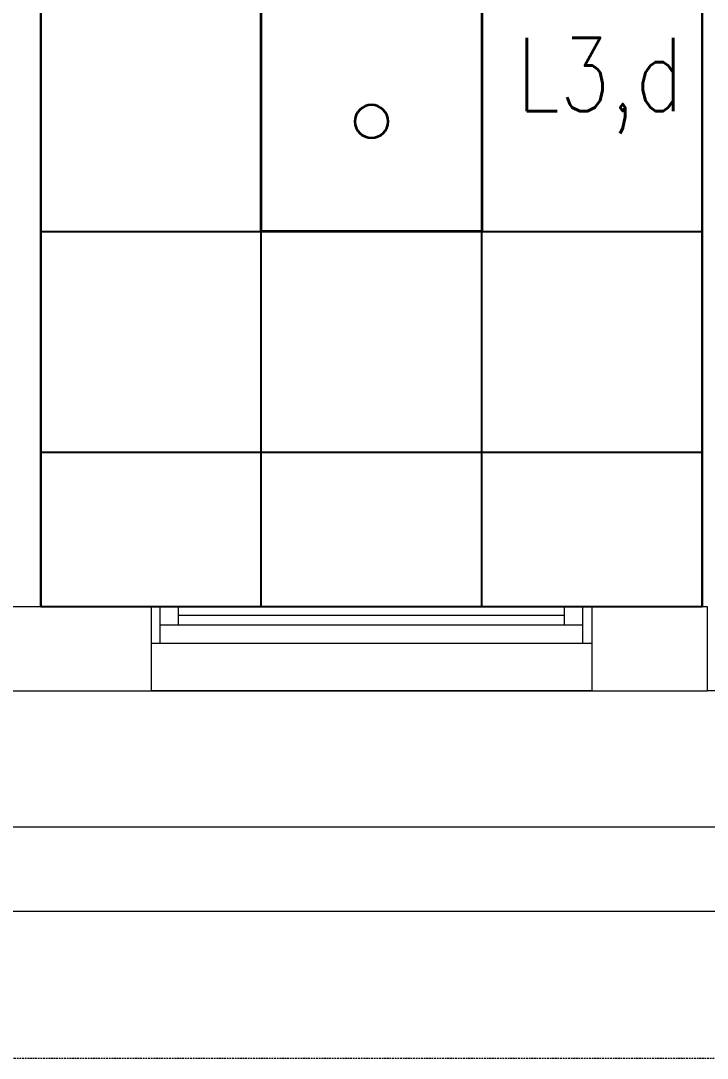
# Model space of a CAD drawing. Extents: x -12260 to 57327, y -29287 to 19916.
# Drawn here: x 23921 to 25790, y -14060 to -11236 of the extents above; entities that cross this region are included whole.
import ezdxf
from ezdxf.enums import TextEntityAlignment as Align

# ---------------------------------------------------------------- set-up
doc = ezdxf.new("R2010")
doc.units = 0
doc.header["$LTSCALE"] = 0.25
doc.linetypes.add('01-First Floor$0$HIDDEN', pattern=[9.525, 6.35, -3.175])
doc.linetypes.add('DASHDOT', pattern=[25.4, 12.7, -6.35, 0, -6.35])
for name, color, linetype, lineweight in [('01-First Floor$0$Aluminum', 251, 'Continuous', 5), ('01-First Floor$0$Proj', 251, 'Continuous', 5), ('01-First Floor$0$Walls', 251, 'Continuous', 5), ('E-LITE-CIRC', 6, 'Continuous', 25), ('E-LITE-CIRC-NUMB', 6, 'Continuous', 25), ('E-LITE-CLNG', 150, 'Continuous', 35), ('E-LITE-CLNG-CNDT', 6, 'DASHDOT', 35), ('E-LITE-CTRL', 6, 'Continuous', 25), ('E-LITE-IDEN', 6, 'Continuous', 25)]:
    doc.layers.add(name, color=color, linetype=linetype, lineweight=lineweight)
doc.layers.add('01-First Floor$0$FALSE CEILING', color=251, linetype='Continuous')
doc.layers.add('01-First Floor$0$X-WHITE glass', color=255, linetype='Continuous')
doc.styles.add('DC_SIMPLEX', font='SIMPLEX.shx', dxfattribs={"width": 0.7})

# ---------------------------------------------------------------- blocks, each defined once
blk = doc.blocks.new('01-First Floor')
at = {"layer": '01-First Floor$0$Aluminum'}
for p, q in [((24276, -12830.2), (25476, -12830)), ((24301, -12930), (24301, -12830)), ((24351, -12880), (24351, -12830)), ((25401, -12880), (25401, -12830)), ((25451, -12930), (25451, -12830)), ((25401, -12855), (24351, -12855)), ((24301, -12880), (25451, -12880)), ((24276, -12930, 0), (25476, -12930)), ((25476, -13060, 0), (24276, -13060, 0))]:
    blk.add_line(p, q, dxfattribs=at)
at = {"layer": '01-First Floor$0$FALSE CEILING', "linetype": 'Continuous'}
for p, q in [((24576, -12830), (24576, -2710)), ((25176, -12830), (25176, -2710)), ((23976, -11810), (25776, -11810)), ((23976, -12410), (25776, -12410))]:
    blk.add_line(p, q, dxfattribs=at)
at = {"layer": '01-First Floor$0$FALSE CEILING'}
blk.add_lwpolyline([(23976, -12830), (25776, -12830), (25776, -2710), (23976, -2710)], close=True, dxfattribs=at)
at = {"layer": '01-First Floor$0$Proj', "linetype": '01-First Floor$0$HIDDEN'}
blk.add_line((26989.8, -13057.4, 0), (25789.8, -13060, 0), dxfattribs=at)
at = {"layer": '01-First Floor$0$Proj'}
for p, q in [((19985.8, -13430), (34926.2, -13430)), ((19755.8, -13660), (35156.2, -13660))]:
    blk.add_line(p, q, dxfattribs=at)
at = {"layer": '01-First Floor$0$Proj', "linetype": '01-First Floor$0$HIDDEN', "ltscale": 3}
blk.add_lwpolyline([(48606, 9840), (-2814, 9840), (-2814, -14060), (48606, -14060)], dxfattribs=at)
blk.add_lwpolyline([(48606, 9840), (-2814, 9840), (-2814, -14060), (48606, -14060)], dxfattribs=at)
at = {"layer": '01-First Floor$0$Walls'}
for p, q in [((21606, -12830), (24826, -12830)), ((24276, -12830), (24276, -13060, 0)), ((24926, -12830), (25789.8, -12830)), ((25476, -12830), (25476, -13060, 0)), ((25789.8, -12830), (25789.8, -13060, 0)), ((21921, -13060), (25789.8, -13060, 0))]:
    blk.add_line(p, q, dxfattribs=at)
at = {"layer": '01-First Floor$0$X-WHITE glass', "color": 253, "lineweight": 30, "ltscale": 6, "true_color": 0x9898cc}
for p, q in [((23976, -12830), (23976, -10660)), ((25776, -10660), (25776, -12830))]:
    blk.add_line(p, q, dxfattribs=at)
blk = doc.blocks.new('*U25')
blk.add_lwpolyline([(-300, 300), (-300, -300), (300, -300), (300, 300)], close=True)
blk.add_circle((0, 0), 45)
at = {"layer": 'E-LITE-CIRC-NUMB', "style": 'DC_SIMPLEX', "width": 0.7, "flags": 8}
blk.add_attdef('CIRCUIT', text='', height=200, rotation=0, dxfattribs=at).set_placement((-473.9, 300), align=Align.RIGHT)
at = {"layer": 'E-LITE-CTRL', "style": 'DC_SIMPLEX', "width": 0.7, "flags": 8}
blk.add_attdef('CONTROL', (1118.9, -935), '', height=200, rotation=360, dxfattribs=at)
at = {"layer": 'E-LITE-IDEN', "style": 'DC_SIMPLEX', "width": 0.7, "flags": 8}
blk.add_attdef('TYPE', (460.4, 457.6), '', height=200, rotation=360, dxfattribs=at)

msp = doc.modelspace()

# ---------------------------------------------------------------- block references
at = {"layer": 'E-LITE-CLNG'}
ref = msp.add_blockref('*U25', (24876, -11510), dxfattribs=dict(at, xscale=-1))
ref.add_attrib('TYPE', 'LD1', (25269.5, -11205.5), dxfattribs={"layer": 'E-LITE-IDEN', "height": 200, "rotation": 0, "style": 'DC_SIMPLEX', "width": 0.7, "flags": 8})
at = {"layer": 'E-LITE-CLNG-CNDT'}
msp.add_blockref('01-First Floor', (0, 0), dxfattribs=at)

# ---------------------------------------------------------------- texts
at = {"layer": 'E-LITE-CIRC', "style": 'DC_SIMPLEX', "width": 0.8}
msp.add_text('L3,d', height=200, rotation=0, dxfattribs=at).set_placement((25271.7, -11482, 0))

doc.saveas('drawing.dxf')
